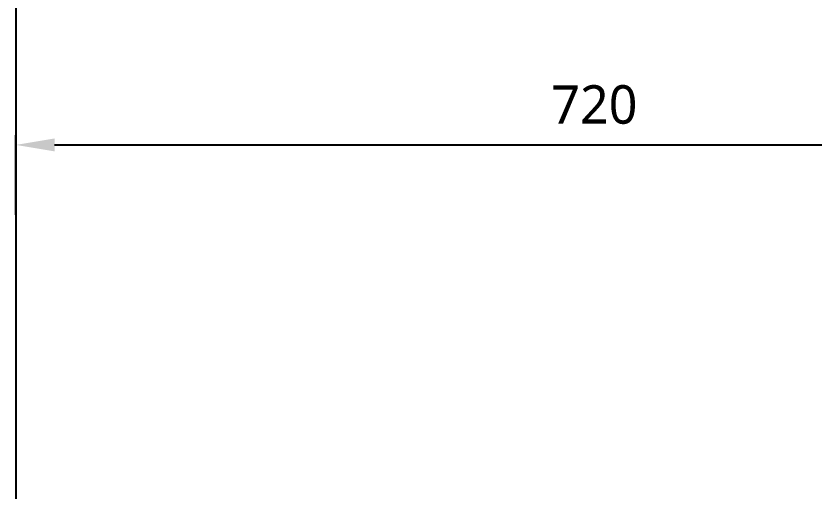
# Model space of a CAD drawing. Extents: x -4358 to 1981, y -50 to 2478.
# Drawn here: x -4107.1 to -3610.3, y 918.3 to 1214.1 of the extents above; entities that cross this region are included whole.
import ezdxf

# ---------------------------------------------------------------- set-up
doc = ezdxf.new("R2010")
doc.units = 0
doc.header["$LTSCALE"] = 20
doc.header["$MEASUREMENT"] = 0
doc.layers.get('DEFPOINTS').update_dxf_attribs({"linetype": 'CONTINUOUS'})
doc.layers.add('1', color=7, linetype='CONTINUOUS')
doc.layers.add('6', color=6, linetype='CONTINUOUS')
doc.styles.get("Standard").update_dxf_attribs({"font": 'NanumGothic.ttf'})
doc.dimstyles.get("Standard").update_dxf_attribs({"dimtxt": 2.7, "dimasz": 2.5, "dimexe": 1.5, "dimexo": 1.5, "dimgap": 1.5, "dimtad": 1, "dimdec": 0, "dimlfac": 10, "dimzin": 0, "dimdsep": 46, "dimtxsty": 'Standard', "dimcen": 0, "dimclrt": 2, "dimadec": 0, "dimazin": 0, "dimtfac": 1, "dimtdec": 0, "dimtmove": 0, "dimatfit": 3, "dimfxl": 0, "dimtolj": 1, "dimtzin": 0, "dimarcsym": 0})

# ---------------------------------------------------------------- blocks, each defined once
blk = doc.blocks.new('*D61')
at = {"layer": '1', "color": 3, "lineweight": -2}
for p, q in [((-4107.07, 1090.3), (-4107.07, 1139.84)), ((-3387.07, 1076.1), (-3387.07, 1139.84)), ((-4083.07, 1133.84), (-3411.07, 1133.84))]:
    blk.add_line(p, q, dxfattribs=at)
at = {"layer": '1', "color": 3}
for points in [[(-4083.07, 1137.84), (-4083.07, 1129.84), (-4107.07, 1133.84)], [(-3411.07, 1137.84), (-3411.07, 1129.84), (-3387.07, 1133.84)]]:
    blk.add_solid(points, dxfattribs=at)
at = {"layer": 'DEFPOINTS', "color": 0}
for p in [(-3387.07, 1133.84), (-4107.07, 1088.5), (-3387.07, 1074.3)]:
    blk.add_point(p, dxfattribs=at)
at = {"layer": '1', "color": 2, "insert": (-3747.07, 1158.85), "char_height": 24, "attachment_point": 5}
blk.add_mtext('\\A1;720', dxfattribs=at)

msp = doc.modelspace()

# ---------------------------------------------------------------- linework, layer by layer
at = {"layer": '6'}
msp.add_lwpolyline([(-3107.07, 2222.65), (-4107.07, 2222.65), (-4107.07, 297.62), (-2179.57, 297.62), (-2179.57, 1322.62)], dxfattribs=at)

# ---------------------------------------------------------------- dimensions: what is measured, and where the dimension line sits
at = {"layer": '1'}
dim = msp.add_linear_dim(base=(-3387.07, 1133.84), p1=(-4107.07, 1088.5), p2=(-3387.07, 1074.3), dimstyle='Standard', override={"dimscale": 1.2, "dimtxt": 20, "dimasz": 20, "dimexe": 5, "dimgap": 10, "dimlfac": 1, "dimclrd": 3, "dimclre": 3}, dxfattribs=at)
dim.commit()
dim.dimension.update_dxf_attribs({"geometry": '*D61', "text_midpoint": (-3747.07, 1133.84), "dimtype": 160})

doc.saveas('drawing.dxf')
